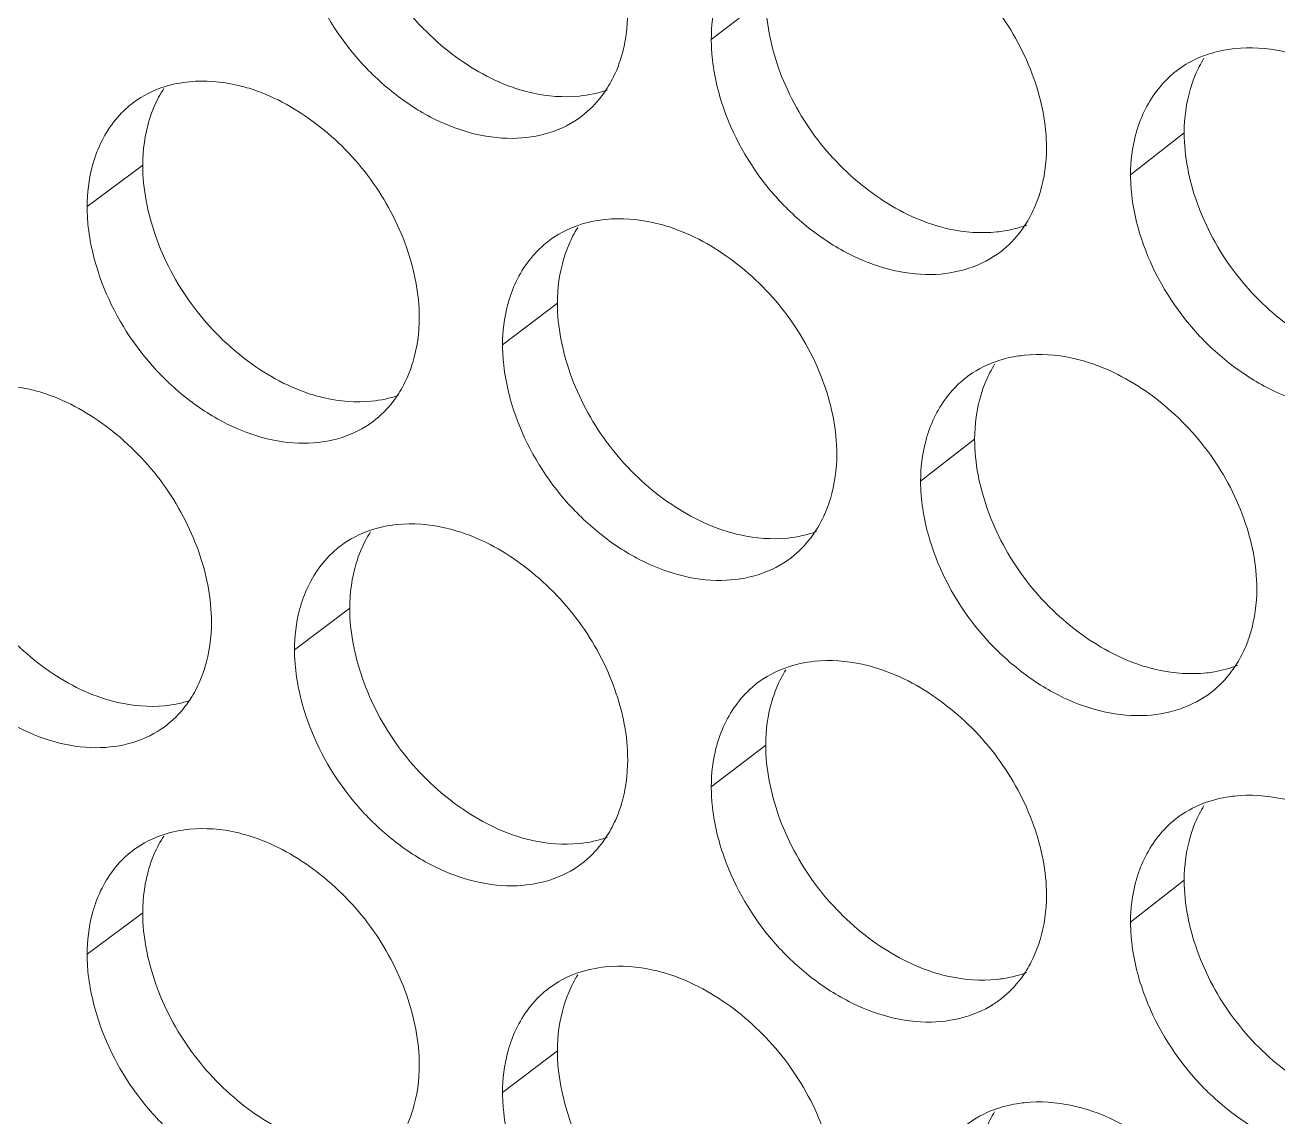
# Model space of a CAD drawing. Header units: millimetres. Extents: x 1177 to 4147, y 93 to 2194.
# Drawn here: x 2665.3 to 2678.5, y 958.67 to 970.17 of the extents above; entities that cross this region are included whole.
import ezdxf

# ---------------------------------------------------------------- set-up
doc = ezdxf.new("R2010")
doc.units = ezdxf.units.MM
doc.header["$LTSCALE"] = 0.1
doc.layers.get('0').update_dxf_attribs({"lineweight": 13})
doc.layers.add('标注', color=251, linetype='Continuous', lineweight=9)

# ---------------------------------------------------------------- blocks, each defined once
blk = doc.blocks.new('02')
at = {"layer": '标注'}
for p, q in [((4587.849, 977.64), (4587.03, 977.012)), ((4594.147, 975.608), (4593.34, 974.976)), ((4578.474, 975.118), (4577.637, 974.496)), ((4578.474, 975.118), (4577.637, 974.496)), ((4584.714, 973.042), (4583.889, 972.416)), ((4584.714, 973.042), (4583.889, 972.416)), ((4590.993, 970.995), (4590.18, 970.365)), ((4590.993, 970.995), (4590.18, 970.365)), ((4581.589, 968.451), (4580.758, 967.827)), ((4587.849, 966.39), (4587.03, 965.762)), ((4594.147, 964.358), (4593.34, 963.726)), ((4578.474, 963.868), (4577.637, 963.246)), ((4584.714, 961.792), (4583.889, 961.166))]:
    blk.add_line(p, q, dxfattribs=at)
for centre, radius, start, end in [((4596.041, 975.753), 1.872, 148.5566, 157.3156), ((4590.188, 975.233), 1.864, 328.2673, 337.1333), ((4592.88, 971.145), 1.864, 148.3086, 157.2163), ((4592.88, 971.145), 1.864, 148.3086, 157.2163), ((4593.347, 968.603), 1.872, 328.517, 337.2337), ((4593.347, 968.603), 1.872, 328.517, 337.2337), ((4596.041, 964.503), 1.872, 148.5566, 157.3156), ((4590.188, 963.983), 1.864, 328.2673, 337.1333), ((4592.88, 959.895), 1.864, 148.3086, 157.2163)]:
    blk.add_arc(centre, radius, start, end, dxfattribs=at)
for points, knots in [([(4581.589, 979.701), (4581.589, 979.343), (4581.74, 978.598), (4582.276, 977.587), (4583.078, 976.765), (4583.744, 976.389), (4584.088, 976.275)], [0, 0, 0, 0, 0.240129, 0.498159, 0.757326, 1, 1, 1, 1]), ([(4592.075, 975.381), (4592.075, 975.739), (4591.921, 976.483), (4591.378, 977.491), (4590.566, 978.307), (4589.896, 978.68), (4589.549, 978.792)], [0, 0, 0, 0, 0.239541, 0.497113, 0.75647, 1, 1, 1, 1]), ([(4580.951, 978.019), (4581.113, 977.559), (4581.493, 976.905), (4582.193, 976.227), (4582.945, 975.718), (4583.801, 975.464), (4584.598, 975.579), (4584.937, 975.749), (4585.081, 975.859)], [0, 0, 0, 0, 0.27664, 0.415747, 0.549878, 0.789826, 0.897663, 1, 1, 1, 1]), ([(4587.163, 977.795), (4587.141, 977.735), (4587.062, 977.481), (4587.03, 977.213), (4587.03, 977.012)], [0, 0, 0, 0, 0.24094, 1, 1, 1, 1]), ([(4587.849, 977.64), (4587.849, 977.282), (4588.001, 976.537), (4588.541, 975.528), (4589.349, 974.71), (4590.018, 974.337), (4590.364, 974.226)], [0, 0, 0, 0, 0.239843, 0.497577, 0.756777, 1, 1, 1, 1]), ([(4585.601, 976.542), (4585.629, 976.609), (4585.731, 976.891), (4585.772, 977.194), (4585.772, 977.422)], [0, 0, 0, 0, 0.239896, 1, 1, 1, 1]), ([(4587.03, 977.012), (4587.03, 976.925), (4587.048, 976.566), (4587.132, 976.212), (4587.224, 975.955)], [0, 0, 0, 0, 0.240277, 1, 1, 1, 1]), ([(4595.875, 976.768), (4595.793, 976.794), (4595.477, 976.878), (4595.144, 976.901), (4594.905, 976.875)], [0, 0, 0, 0, 0.26212, 1, 1, 1, 1]), ([(4594.905, 976.875), (4594.864, 976.871), (4594.706, 976.849), (4594.55, 976.808), (4594.439, 976.766)], [0, 0, 0, 0, 0.255282, 1, 1, 1, 1]), ([(4594.02, 976.531), (4593.959, 976.483), (4593.724, 976.268), (4593.557, 975.986), (4593.475, 975.761)], [0, 0, 0, 0, 0.245125, 1, 1, 1, 1]), ([(4580.133, 976.258), (4580.053, 976.285), (4579.743, 976.372), (4579.414, 976.399), (4579.178, 976.376)], [0, 0, 0, 0, 0.262749, 1, 1, 1, 1]), ([(4580.133, 976.258), (4580.053, 976.285), (4579.743, 976.372), (4579.414, 976.399), (4579.178, 976.376)], [0, 0, 0, 0, 0.262749, 1, 1, 1, 1]), ([(4594.314, 976.475), (4594.286, 976.41), (4594.187, 976.131), (4594.147, 975.833), (4594.147, 975.608)], [0, 0, 0, 0, 0.240343, 1, 1, 1, 1]), ([(4582.635, 972.829), (4582.635, 973.188), (4582.483, 973.933), (4581.945, 974.944), (4581.142, 975.765), (4580.477, 976.143), (4580.133, 976.258)], [0, 0, 0, 0, 0.239971, 0.497989, 0.757297, 1, 1, 1, 1]), ([(4582.635, 972.829), (4582.635, 973.188), (4582.483, 973.933), (4581.945, 974.944), (4581.142, 975.765), (4580.477, 976.143), (4580.133, 976.258)], [0, 0, 0, 0, 0.239971, 0.497989, 0.757297, 1, 1, 1, 1]), ([(4584.088, 976.275), (4584.169, 976.249), (4584.479, 976.162), (4584.808, 976.137), (4585.044, 976.161)], [0, 0, 0, 0, 0.262419, 1, 1, 1, 1]), ([(4585.081, 975.859), (4585.194, 975.945), (4585.329, 976.083), (4585.438, 976.24), (4585.463, 976.281)], [0, 0, 0, 0, 0.745944, 1, 1, 1, 1]), ([(4578.336, 976.065), (4578.272, 976.017), (4578.026, 975.801), (4577.853, 975.508), (4577.768, 975.277)], [0, 0, 0, 0, 0.244355, 1, 1, 1, 1]), ([(4578.336, 976.065), (4578.272, 976.017), (4578.026, 975.801), (4577.853, 975.508), (4577.768, 975.277)], [0, 0, 0, 0, 0.244355, 1, 1, 1, 1]), ([(4578.647, 976.005), (4578.618, 975.938), (4578.515, 975.654), (4578.474, 975.348), (4578.474, 975.118)], [0, 0, 0, 0, 0.239472, 1, 1, 1, 1]), ([(4578.647, 976.005), (4578.618, 975.938), (4578.515, 975.654), (4578.474, 975.348), (4578.474, 975.118)], [0, 0, 0, 0, 0.239472, 1, 1, 1, 1]), ([(4587.224, 975.955), (4587.388, 975.493), (4587.772, 974.839), (4588.48, 974.163), (4589.24, 973.658), (4590.104, 973.412), (4590.906, 973.536), (4591.247, 973.711), (4591.391, 973.823)], [0, 0, 0, 0, 0.27593, 0.414836, 0.548888, 0.789102, 0.897272, 1, 1, 1, 1]), ([(4593.475, 975.761), (4593.452, 975.701), (4593.372, 975.447), (4593.34, 975.178), (4593.34, 974.976)], [0, 0, 0, 0, 0.241152, 1, 1, 1, 1]), ([(4594.147, 975.608), (4594.147, 975.25), (4594.3, 974.506), (4594.844, 973.499), (4595.657, 972.685), (4596.33, 972.316), (4596.677, 972.206)], [0, 0, 0, 0, 0.239562, 0.497002, 0.756233, 1, 1, 1, 1]), ([(4591.906, 974.509), (4591.934, 974.575), (4592.034, 974.855), (4592.075, 975.155), (4592.075, 975.381)], [0, 0, 0, 0, 0.240243, 1, 1, 1, 1]), ([(4577.768, 975.277), (4577.747, 975.217), (4577.668, 974.964), (4577.637, 974.697), (4577.637, 974.496)], [0, 0, 0, 0, 0.240623, 1, 1, 1, 1]), ([(4577.768, 975.277), (4577.747, 975.217), (4577.668, 974.964), (4577.637, 974.697), (4577.637, 974.496)], [0, 0, 0, 0, 0.240623, 1, 1, 1, 1]), ([(4578.474, 975.118), (4578.474, 974.759), (4578.624, 974.015), (4579.159, 973.002), (4579.958, 972.179), (4580.622, 971.8), (4580.965, 971.686)], [0, 0, 0, 0, 0.240273, 0.498452, 0.757602, 1, 1, 1, 1]), ([(4578.474, 975.118), (4578.474, 974.759), (4578.624, 974.015), (4579.159, 973.002), (4579.958, 972.179), (4580.622, 971.8), (4580.965, 971.686)], [0, 0, 0, 0, 0.240273, 0.498452, 0.757602, 1, 1, 1, 1]), ([(4593.34, 974.976), (4593.34, 974.89), (4593.358, 974.531), (4593.443, 974.177), (4593.535, 973.92)], [0, 0, 0, 0, 0.240369, 1, 1, 1, 1]), ([(4577.637, 974.496), (4577.637, 974.409), (4577.655, 974.05), (4577.739, 973.695), (4577.829, 973.437)], [0, 0, 0, 0, 0.240141, 1, 1, 1, 1]), ([(4577.637, 974.496), (4577.637, 974.409), (4577.655, 974.05), (4577.739, 973.695), (4577.829, 973.437)], [0, 0, 0, 0, 0.240141, 1, 1, 1, 1]), ([(4586.401, 974.19), (4586.32, 974.216), (4586.008, 974.302), (4585.677, 974.328), (4585.44, 974.304)], [0, 0, 0, 0, 0.262494, 1, 1, 1, 1]), ([(4586.401, 974.19), (4586.32, 974.216), (4586.008, 974.302), (4585.677, 974.328), (4585.44, 974.304)], [0, 0, 0, 0, 0.262494, 1, 1, 1, 1]), ([(4591.391, 973.823), (4591.504, 973.911), (4591.64, 974.052), (4591.748, 974.211), (4591.774, 974.253)], [0, 0, 0, 0, 0.746016, 1, 1, 1, 1]), ([(4588.919, 970.773), (4588.919, 971.131), (4588.766, 971.876), (4588.224, 972.885), (4587.415, 973.703), (4586.746, 974.077), (4586.401, 974.19)], [0, 0, 0, 0, 0.239683, 0.497404, 0.756744, 1, 1, 1, 1]), ([(4588.919, 970.773), (4588.919, 971.131), (4588.766, 971.876), (4588.224, 972.885), (4587.415, 973.703), (4586.746, 974.077), (4586.401, 974.19)], [0, 0, 0, 0, 0.239683, 0.497404, 0.756744, 1, 1, 1, 1]), ([(4590.364, 974.226), (4590.444, 974.2), (4590.757, 974.115), (4591.088, 974.091), (4591.326, 974.116)], [0, 0, 0, 0, 0.262169, 1, 1, 1, 1]), ([(4591.326, 974.116), (4591.365, 974.12), (4591.518, 974.14), (4591.669, 974.179), (4591.777, 974.219)], [0, 0, 0, 0, 0.255066, 1, 1, 1, 1]), ([(4584.581, 973.979), (4584.518, 973.931), (4584.276, 973.716), (4584.106, 973.427), (4584.022, 973.198)], [0, 0, 0, 0, 0.244673, 1, 1, 1, 1]), ([(4584.581, 973.979), (4584.518, 973.931), (4584.276, 973.716), (4584.106, 973.427), (4584.022, 973.198)], [0, 0, 0, 0, 0.244673, 1, 1, 1, 1]), ([(4584.885, 973.921), (4584.857, 973.855), (4584.755, 973.573), (4584.714, 973.27), (4584.714, 973.042)], [0, 0, 0, 0, 0.239824, 1, 1, 1, 1]), ([(4584.885, 973.921), (4584.857, 973.855), (4584.755, 973.573), (4584.714, 973.27), (4584.714, 973.042)], [0, 0, 0, 0, 0.239824, 1, 1, 1, 1]), ([(4593.535, 973.92), (4593.701, 973.458), (4594.09, 972.803), (4594.805, 972.129), (4595.574, 971.628), (4596.447, 971.389), (4597.254, 971.523), (4597.596, 971.703), (4597.74, 971.818)], [0, 0, 0, 0, 0.275228, 0.413938, 0.547913, 0.788391, 0.896887, 1, 1, 1, 1]), ([(4577.829, 973.437), (4577.99, 972.977), (4578.368, 972.324), (4579.064, 971.645), (4579.812, 971.134), (4580.663, 970.876), (4581.458, 970.987), (4581.797, 971.155), (4581.94, 971.263)], [0, 0, 0, 0, 0.276999, 0.416207, 0.550378, 0.790192, 0.897861, 1, 1, 1, 1]), ([(4577.829, 973.437), (4577.99, 972.977), (4578.368, 972.324), (4579.064, 971.645), (4579.812, 971.134), (4580.663, 970.876), (4581.458, 970.987), (4581.797, 971.155), (4581.94, 971.263)], [0, 0, 0, 0, 0.276999, 0.416207, 0.550378, 0.790192, 0.897861, 1, 1, 1, 1]), ([(4584.022, 973.198), (4584, 973.138), (4583.921, 972.885), (4583.889, 972.617), (4583.889, 972.416)], [0, 0, 0, 0, 0.240834, 1, 1, 1, 1]), ([(4584.022, 973.198), (4584, 973.138), (4583.921, 972.885), (4583.889, 972.617), (4583.889, 972.416)], [0, 0, 0, 0, 0.240834, 1, 1, 1, 1]), ([(4584.714, 973.042), (4584.714, 972.684), (4584.866, 971.939), (4585.404, 970.929), (4586.209, 970.109), (4586.876, 969.734), (4587.221, 969.622)], [0, 0, 0, 0, 0.239985, 0.497867, 0.757051, 1, 1, 1, 1]), ([(4584.714, 973.042), (4584.714, 972.684), (4584.866, 971.939), (4585.404, 970.929), (4586.209, 970.109), (4586.876, 969.734), (4587.221, 969.622)], [0, 0, 0, 0, 0.239985, 0.497867, 0.757051, 1, 1, 1, 1]), ([(4582.462, 971.945), (4582.491, 972.012), (4582.594, 972.295), (4582.635, 972.6), (4582.635, 972.829)], [0, 0, 0, 0, 0.23972, 1, 1, 1, 1]), ([(4582.462, 971.945), (4582.491, 972.012), (4582.594, 972.295), (4582.635, 972.6), (4582.635, 972.829)], [0, 0, 0, 0, 0.23972, 1, 1, 1, 1]), ([(4583.889, 972.416), (4583.889, 972.329), (4583.907, 971.97), (4583.991, 971.616), (4584.082, 971.358)], [0, 0, 0, 0, 0.240231, 1, 1, 1, 1]), ([(4583.889, 972.416), (4583.889, 972.329), (4583.907, 971.97), (4583.991, 971.616), (4584.082, 971.358)], [0, 0, 0, 0, 0.240231, 1, 1, 1, 1]), ([(4591.74, 972.26), (4591.701, 972.256), (4591.549, 972.236), (4591.398, 972.197), (4591.291, 972.158)], [0, 0, 0, 0, 0.255136, 1, 1, 1, 1]), ([(4591.74, 972.26), (4591.701, 972.256), (4591.549, 972.236), (4591.398, 972.197), (4591.291, 972.158)], [0, 0, 0, 0, 0.255136, 1, 1, 1, 1]), ([(4592.707, 972.151), (4592.626, 972.177), (4592.311, 972.262), (4591.979, 972.286), (4591.74, 972.26)], [0, 0, 0, 0, 0.262243, 1, 1, 1, 1]), ([(4592.707, 972.151), (4592.626, 972.177), (4592.311, 972.262), (4591.979, 972.286), (4591.74, 972.26)], [0, 0, 0, 0, 0.262243, 1, 1, 1, 1]), ([(4595.24, 968.746), (4595.24, 969.104), (4595.086, 969.848), (4594.541, 970.855), (4593.727, 971.67), (4593.054, 972.04), (4592.707, 972.151)], [0, 0, 0, 0, 0.239401, 0.496825, 0.756197, 1, 1, 1, 1]), ([(4595.24, 968.746), (4595.24, 969.104), (4595.086, 969.848), (4594.541, 970.855), (4593.727, 971.67), (4593.054, 972.04), (4592.707, 972.151)], [0, 0, 0, 0, 0.239401, 0.496825, 0.756197, 1, 1, 1, 1]), ([(4577.014, 971.678), (4576.934, 971.705), (4576.625, 971.793), (4576.297, 971.821), (4576.062, 971.799)], [0, 0, 0, 0, 0.262879, 1, 1, 1, 1]), ([(4590.864, 971.923), (4590.802, 971.875), (4590.565, 971.66), (4590.397, 971.375), (4590.314, 971.15)], [0, 0, 0, 0, 0.244977, 1, 1, 1, 1]), ([(4590.864, 971.923), (4590.802, 971.875), (4590.565, 971.66), (4590.397, 971.375), (4590.314, 971.15)], [0, 0, 0, 0, 0.244977, 1, 1, 1, 1]), ([(4591.161, 971.867), (4591.134, 971.801), (4591.033, 971.521), (4590.993, 971.221), (4590.993, 970.995)], [0, 0, 0, 0, 0.240171, 1, 1, 1, 1]), ([(4591.161, 971.867), (4591.134, 971.801), (4591.033, 971.521), (4590.993, 971.221), (4590.993, 970.995)], [0, 0, 0, 0, 0.240171, 1, 1, 1, 1]), ([(4579.508, 968.243), (4579.508, 968.602), (4579.357, 969.347), (4578.821, 970.359), (4578.02, 971.183), (4577.357, 971.563), (4577.014, 971.678)], [0, 0, 0, 0, 0.240116, 0.498284, 0.757575, 1, 1, 1, 1]), ([(4580.965, 971.686), (4581.045, 971.659), (4581.355, 971.572), (4581.682, 971.546), (4581.918, 971.569)], [0, 0, 0, 0, 0.262546, 1, 1, 1, 1]), ([(4580.965, 971.686), (4581.045, 971.659), (4581.355, 971.572), (4581.682, 971.546), (4581.918, 971.569)], [0, 0, 0, 0, 0.262546, 1, 1, 1, 1]), ([(4581.94, 971.263), (4582.053, 971.348), (4582.189, 971.485), (4582.297, 971.64), (4582.323, 971.681)], [0, 0, 0, 0, 0.745908, 1, 1, 1, 1]), ([(4581.94, 971.263), (4582.053, 971.348), (4582.189, 971.485), (4582.297, 971.64), (4582.323, 971.681)], [0, 0, 0, 0, 0.745908, 1, 1, 1, 1]), ([(4584.082, 971.358), (4584.245, 970.897), (4584.628, 970.244), (4585.332, 969.566), (4586.088, 969.059), (4586.948, 968.809), (4587.747, 968.929), (4588.087, 969.102), (4588.231, 969.212)], [0, 0, 0, 0, 0.276284, 0.41529, 0.549381, 0.789463, 0.897466, 1, 1, 1, 1]), ([(4584.082, 971.358), (4584.245, 970.897), (4584.628, 970.244), (4585.332, 969.566), (4586.088, 969.059), (4586.948, 968.809), (4587.747, 968.929), (4588.087, 969.102), (4588.231, 969.212)], [0, 0, 0, 0, 0.276284, 0.41529, 0.549381, 0.789463, 0.897466, 1, 1, 1, 1]), ([(4590.314, 971.15), (4590.292, 971.089), (4590.212, 970.835), (4590.18, 970.567), (4590.18, 970.365)], [0, 0, 0, 0, 0.241046, 1, 1, 1, 1]), ([(4590.314, 971.15), (4590.292, 971.089), (4590.212, 970.835), (4590.18, 970.567), (4590.18, 970.365)], [0, 0, 0, 0, 0.241046, 1, 1, 1, 1]), ([(4590.993, 970.995), (4590.993, 970.637), (4591.146, 969.893), (4591.688, 968.885), (4592.498, 968.069), (4593.169, 967.698), (4593.516, 967.587)], [0, 0, 0, 0, 0.239702, 0.497289, 0.756504, 1, 1, 1, 1]), ([(4590.993, 970.995), (4590.993, 970.637), (4591.146, 969.893), (4591.688, 968.885), (4592.498, 968.069), (4593.169, 967.698), (4593.516, 967.587)], [0, 0, 0, 0, 0.239702, 0.497289, 0.756504, 1, 1, 1, 1]), ([(4588.748, 969.897), (4588.776, 969.963), (4588.878, 970.244), (4588.919, 970.546), (4588.919, 970.773)], [0, 0, 0, 0, 0.24007, 1, 1, 1, 1]), ([(4588.748, 969.897), (4588.776, 969.963), (4588.878, 970.244), (4588.919, 970.546), (4588.919, 970.773)], [0, 0, 0, 0, 0.24007, 1, 1, 1, 1]), ([(4575.368, 970.542), (4575.368, 970.183), (4575.518, 969.438), (4576.051, 968.425), (4576.847, 967.6), (4577.509, 967.219), (4577.852, 967.104)], [0, 0, 0, 0, 0.240418, 0.498747, 0.75788, 1, 1, 1, 1]), ([(4590.18, 970.365), (4590.18, 970.279), (4590.198, 969.92), (4590.283, 969.566), (4590.375, 969.309)], [0, 0, 0, 0, 0.240323, 1, 1, 1, 1]), ([(4590.18, 970.365), (4590.18, 970.279), (4590.198, 969.92), (4590.283, 969.566), (4590.375, 969.309)], [0, 0, 0, 0, 0.240323, 1, 1, 1, 1]), ([(4583.262, 969.595), (4583.181, 969.622), (4582.87, 969.709), (4582.541, 969.735), (4582.304, 969.711)], [0, 0, 0, 0, 0.262621, 1, 1, 1, 1]), ([(4585.772, 966.172), (4585.772, 966.531), (4585.62, 967.275), (4585.08, 968.285), (4584.274, 969.105), (4583.607, 969.482), (4583.262, 969.595)], [0, 0, 0, 0, 0.239826, 0.497695, 0.75702, 1, 1, 1, 1]), ([(4587.221, 969.622), (4587.302, 969.595), (4587.613, 969.51), (4587.943, 969.485), (4588.18, 969.509)], [0, 0, 0, 0, 0.262294, 1, 1, 1, 1]), ([(4587.221, 969.622), (4587.302, 969.595), (4587.613, 969.51), (4587.943, 969.485), (4588.18, 969.509)], [0, 0, 0, 0, 0.262294, 1, 1, 1, 1]), ([(4588.231, 969.212), (4588.344, 969.299), (4588.48, 969.439), (4588.588, 969.597), (4588.614, 969.638)], [0, 0, 0, 0, 0.74598, 1, 1, 1, 1]), ([(4588.231, 969.212), (4588.344, 969.299), (4588.48, 969.439), (4588.588, 969.597), (4588.614, 969.638)], [0, 0, 0, 0, 0.74598, 1, 1, 1, 1]), ([(4581.453, 969.393), (4581.39, 969.345), (4581.146, 969.13), (4580.974, 968.839), (4580.89, 968.609)], [0, 0, 0, 0, 0.244516, 1, 1, 1, 1]), ([(4581.761, 969.334), (4581.733, 969.268), (4581.63, 968.985), (4581.589, 968.68), (4581.589, 968.451)], [0, 0, 0, 0, 0.239648, 1, 1, 1, 1]), ([(4590.375, 969.309), (4590.539, 968.847), (4590.926, 968.192), (4591.638, 967.518), (4592.403, 967.014), (4593.271, 966.772), (4594.075, 966.901), (4594.417, 967.079), (4594.561, 967.192)], [0, 0, 0, 0, 0.275578, 0.414386, 0.548399, 0.788745, 0.897079, 1, 1, 1, 1]), ([(4590.375, 969.309), (4590.539, 968.847), (4590.926, 968.192), (4591.638, 967.518), (4592.403, 967.014), (4593.271, 966.772), (4594.075, 966.901), (4594.417, 967.079), (4594.561, 967.192)], [0, 0, 0, 0, 0.275578, 0.414386, 0.548399, 0.788745, 0.897079, 1, 1, 1, 1]), ([(4574.717, 968.863), (4574.878, 968.403), (4575.253, 967.751), (4575.946, 967.07), (4576.689, 966.557), (4577.536, 966.296), (4578.328, 966.402), (4578.666, 966.567), (4578.809, 966.674)], [0, 0, 0, 0, 0.277359, 0.41667, 0.550882, 0.790562, 0.898061, 1, 1, 1, 1]), ([(4580.89, 968.609), (4580.868, 968.549), (4580.789, 968.296), (4580.758, 968.028), (4580.758, 967.827)], [0, 0, 0, 0, 0.240728, 1, 1, 1, 1]), ([(4595.073, 967.878), (4595.1, 967.944), (4595.2, 968.223), (4595.24, 968.522), (4595.24, 968.746)], [0, 0, 0, 0, 0.240415, 1, 1, 1, 1]), ([(4595.073, 967.878), (4595.1, 967.944), (4595.2, 968.223), (4595.24, 968.522), (4595.24, 968.746)], [0, 0, 0, 0, 0.240415, 1, 1, 1, 1]), ([(4581.589, 968.451), (4581.589, 968.093), (4581.74, 967.348), (4582.276, 966.337), (4583.078, 965.515), (4583.744, 965.139), (4584.088, 965.025)], [0, 0, 0, 0, 0.240129, 0.498159, 0.757326, 1, 1, 1, 1]), ([(4579.334, 967.356), (4579.363, 967.422), (4579.467, 967.707), (4579.508, 968.013), (4579.508, 968.243)], [0, 0, 0, 0, 0.239544, 1, 1, 1, 1]), ([(4580.758, 967.827), (4580.758, 967.741), (4580.776, 967.381), (4580.86, 967.027), (4580.951, 966.769)], [0, 0, 0, 0, 0.240186, 1, 1, 1, 1]), ([(4589.549, 967.542), (4589.468, 967.568), (4589.155, 967.653), (4588.824, 967.678), (4588.585, 967.653)], [0, 0, 0, 0, 0.262368, 1, 1, 1, 1]), ([(4592.075, 964.131), (4592.075, 964.489), (4591.921, 965.233), (4591.378, 966.241), (4590.566, 967.057), (4589.896, 967.43), (4589.549, 967.542)], [0, 0, 0, 0, 0.239541, 0.497113, 0.75647, 1, 1, 1, 1]), ([(4593.516, 967.587), (4593.597, 967.561), (4593.911, 967.477), (4594.242, 967.454), (4594.481, 967.479)], [0, 0, 0, 0, 0.262046, 1, 1, 1, 1]), ([(4593.516, 967.587), (4593.597, 967.561), (4593.911, 967.477), (4594.242, 967.454), (4594.481, 967.479)], [0, 0, 0, 0, 0.262046, 1, 1, 1, 1]), ([(4594.481, 967.479), (4594.521, 967.483), (4594.68, 967.505), (4594.837, 967.547), (4594.948, 967.589)], [0, 0, 0, 0, 0.25521, 1, 1, 1, 1]), ([(4594.481, 967.479), (4594.521, 967.483), (4594.68, 967.505), (4594.837, 967.547), (4594.948, 967.589)], [0, 0, 0, 0, 0.25521, 1, 1, 1, 1]), ([(4594.561, 967.192), (4594.674, 967.281), (4594.81, 967.423), (4594.917, 967.583), (4594.943, 967.625)], [0, 0, 0, 0, 0.746051, 1, 1, 1, 1]), ([(4594.561, 967.192), (4594.674, 967.281), (4594.81, 967.423), (4594.917, 967.583), (4594.943, 967.625)], [0, 0, 0, 0, 0.746051, 1, 1, 1, 1]), ([(4587.717, 967.322), (4587.655, 967.274), (4587.416, 967.059), (4587.247, 966.773), (4587.163, 966.545)], [0, 0, 0, 0, 0.244827, 1, 1, 1, 1]), ([(4588.018, 967.265), (4587.99, 967.199), (4587.889, 966.918), (4587.849, 966.617), (4587.849, 966.39)], [0, 0, 0, 0, 0.239998, 1, 1, 1, 1]), ([(4577.852, 967.104), (4577.931, 967.077), (4578.24, 966.989), (4578.567, 966.962), (4578.802, 966.985)], [0, 0, 0, 0, 0.262674, 1, 1, 1, 1]), ([(4578.809, 966.674), (4578.922, 966.759), (4579.058, 966.894), (4579.166, 967.048), (4579.192, 967.089)], [0, 0, 0, 0, 0.74587, 1, 1, 1, 1]), ([(4580.951, 966.769), (4581.113, 966.309), (4581.493, 965.655), (4582.193, 964.977), (4582.945, 964.468), (4583.801, 964.214), (4584.598, 964.329), (4584.937, 964.499), (4585.081, 964.609)], [0, 0, 0, 0, 0.27664, 0.415747, 0.549878, 0.789826, 0.897663, 1, 1, 1, 1]), ([(4587.163, 966.545), (4587.141, 966.485), (4587.062, 966.231), (4587.03, 965.963), (4587.03, 965.762)], [0, 0, 0, 0, 0.24094, 1, 1, 1, 1]), ([(4587.849, 966.39), (4587.849, 966.032), (4588.001, 965.287), (4588.541, 964.278), (4589.349, 963.46), (4590.018, 963.087), (4590.364, 962.976)], [0, 0, 0, 0, 0.239843, 0.497577, 0.756777, 1, 1, 1, 1]), ([(4585.601, 965.292), (4585.629, 965.359), (4585.731, 965.641), (4585.772, 965.944), (4585.772, 966.172)], [0, 0, 0, 0, 0.239896, 1, 1, 1, 1]), ([(4587.03, 965.762), (4587.03, 965.675), (4587.048, 965.316), (4587.132, 964.962), (4587.224, 964.705)], [0, 0, 0, 0, 0.240277, 1, 1, 1, 1]), ([(4594.905, 965.625), (4594.864, 965.621), (4594.706, 965.599), (4594.55, 965.558), (4594.439, 965.516)], [0, 0, 0, 0, 0.255282, 1, 1, 1, 1]), ([(4595.875, 965.518), (4595.793, 965.544), (4595.477, 965.628), (4595.144, 965.651), (4594.905, 965.625)], [0, 0, 0, 0, 0.26212, 1, 1, 1, 1]), ([(4594.02, 965.281), (4593.959, 965.233), (4593.724, 965.018), (4593.557, 964.736), (4593.475, 964.511)], [0, 0, 0, 0, 0.245125, 1, 1, 1, 1]), ([(4594.314, 965.225), (4594.286, 965.16), (4594.187, 964.881), (4594.147, 964.583), (4594.147, 964.358)], [0, 0, 0, 0, 0.240343, 1, 1, 1, 1]), ([(4580.133, 965.008), (4580.053, 965.035), (4579.743, 965.122), (4579.414, 965.149), (4579.178, 965.126)], [0, 0, 0, 0, 0.262749, 1, 1, 1, 1]), ([(4582.635, 961.579), (4582.635, 961.938), (4582.483, 962.683), (4581.945, 963.694), (4581.142, 964.515), (4580.477, 964.893), (4580.133, 965.008)], [0, 0, 0, 0, 0.239971, 0.497989, 0.757297, 1, 1, 1, 1]), ([(4584.088, 965.025), (4584.169, 964.999), (4584.479, 964.912), (4584.808, 964.887), (4585.044, 964.911)], [0, 0, 0, 0, 0.262419, 1, 1, 1, 1]), ([(4585.081, 964.609), (4585.194, 964.695), (4585.329, 964.833), (4585.438, 964.99), (4585.463, 965.031)], [0, 0, 0, 0, 0.745944, 1, 1, 1, 1]), ([(4578.336, 964.815), (4578.272, 964.767), (4578.026, 964.551), (4577.853, 964.258), (4577.768, 964.027)], [0, 0, 0, 0, 0.244355, 1, 1, 1, 1]), ([(4578.647, 964.755), (4578.618, 964.688), (4578.515, 964.404), (4578.474, 964.098), (4578.474, 963.868)], [0, 0, 0, 0, 0.239472, 1, 1, 1, 1]), ([(4587.224, 964.705), (4587.388, 964.243), (4587.772, 963.589), (4588.48, 962.913), (4589.24, 962.408), (4590.104, 962.162), (4590.906, 962.286), (4591.247, 962.461), (4591.391, 962.573)], [0, 0, 0, 0, 0.27593, 0.414836, 0.548888, 0.789102, 0.897272, 1, 1, 1, 1]), ([(4593.475, 964.511), (4593.452, 964.451), (4593.372, 964.197), (4593.34, 963.928), (4593.34, 963.726)], [0, 0, 0, 0, 0.241152, 1, 1, 1, 1]), ([(4594.147, 964.358), (4594.147, 964), (4594.3, 963.256), (4594.844, 962.249), (4595.657, 961.435), (4596.33, 961.066), (4596.677, 960.956)], [0, 0, 0, 0, 0.239562, 0.497002, 0.756233, 1, 1, 1, 1]), ([(4591.906, 963.259), (4591.934, 963.325), (4592.034, 963.605), (4592.075, 963.905), (4592.075, 964.131)], [0, 0, 0, 0, 0.240243, 1, 1, 1, 1]), ([(4577.768, 964.027), (4577.747, 963.967), (4577.668, 963.714), (4577.637, 963.447), (4577.637, 963.246)], [0, 0, 0, 0, 0.240623, 1, 1, 1, 1]), ([(4578.474, 963.868), (4578.474, 963.509), (4578.624, 962.765), (4579.159, 961.752), (4579.958, 960.929), (4580.622, 960.55), (4580.965, 960.436)], [0, 0, 0, 0, 0.240273, 0.498452, 0.757602, 1, 1, 1, 1]), ([(4593.34, 963.726), (4593.34, 963.64), (4593.358, 963.281), (4593.443, 962.927), (4593.535, 962.67)], [0, 0, 0, 0, 0.240369, 1, 1, 1, 1]), ([(4577.637, 963.246), (4577.637, 963.159), (4577.655, 962.8), (4577.739, 962.445), (4577.829, 962.187)], [0, 0, 0, 0, 0.240141, 1, 1, 1, 1]), ([(4586.401, 962.94), (4586.32, 962.966), (4586.008, 963.052), (4585.677, 963.078), (4585.44, 963.054)], [0, 0, 0, 0, 0.262494, 1, 1, 1, 1]), ([(4588.919, 959.523), (4588.919, 959.881), (4588.766, 960.626), (4588.224, 961.635), (4587.415, 962.453), (4586.746, 962.827), (4586.401, 962.94)], [0, 0, 0, 0, 0.239683, 0.497404, 0.756744, 1, 1, 1, 1]), ([(4590.364, 962.976), (4590.444, 962.95), (4590.757, 962.865), (4591.088, 962.841), (4591.326, 962.866)], [0, 0, 0, 0, 0.262169, 1, 1, 1, 1]), ([(4591.326, 962.866), (4591.365, 962.87), (4591.518, 962.89), (4591.669, 962.929), (4591.777, 962.969)], [0, 0, 0, 0, 0.255066, 1, 1, 1, 1]), ([(4591.391, 962.573), (4591.504, 962.661), (4591.64, 962.802), (4591.748, 962.961), (4591.774, 963.003)], [0, 0, 0, 0, 0.746016, 1, 1, 1, 1]), ([(4584.581, 962.729), (4584.518, 962.681), (4584.276, 962.466), (4584.106, 962.177), (4584.022, 961.948)], [0, 0, 0, 0, 0.244673, 1, 1, 1, 1]), ([(4584.885, 962.671), (4584.857, 962.605), (4584.755, 962.323), (4584.714, 962.02), (4584.714, 961.792)], [0, 0, 0, 0, 0.239824, 1, 1, 1, 1]), ([(4593.535, 962.67), (4593.701, 962.208), (4594.09, 961.553), (4594.805, 960.879), (4595.574, 960.378), (4596.447, 960.139), (4597.254, 960.273), (4597.596, 960.453), (4597.74, 960.568)], [0, 0, 0, 0, 0.275228, 0.413938, 0.547913, 0.788391, 0.896887, 1, 1, 1, 1]), ([(4577.829, 962.187), (4577.99, 961.727), (4578.368, 961.074), (4579.064, 960.395), (4579.812, 959.884), (4580.663, 959.626), (4581.458, 959.737), (4581.797, 959.905), (4581.94, 960.013)], [0, 0, 0, 0, 0.276999, 0.416207, 0.550378, 0.790192, 0.897861, 1, 1, 1, 1]), ([(4584.022, 961.948), (4584, 961.888), (4583.921, 961.635), (4583.889, 961.367), (4583.889, 961.166)], [0, 0, 0, 0, 0.240834, 1, 1, 1, 1]), ([(4584.714, 961.792), (4584.714, 961.434), (4584.866, 960.689), (4585.404, 959.679), (4586.209, 958.859), (4586.876, 958.484), (4587.221, 958.372)], [0, 0, 0, 0, 0.239985, 0.497867, 0.757051, 1, 1, 1, 1]), ([(4582.462, 960.695), (4582.491, 960.762), (4582.594, 961.045), (4582.635, 961.35), (4582.635, 961.579)], [0, 0, 0, 0, 0.23972, 1, 1, 1, 1]), ([(4583.889, 961.166), (4583.889, 961.079), (4583.907, 960.72), (4583.991, 960.366), (4584.082, 960.108)], [0, 0, 0, 0, 0.240231, 1, 1, 1, 1]), ([(4591.74, 961.01), (4591.701, 961.006), (4591.549, 960.986), (4591.398, 960.947), (4591.291, 960.908)], [0, 0, 0, 0, 0.255136, 1, 1, 1, 1]), ([(4592.707, 960.901), (4592.626, 960.927), (4592.311, 961.012), (4591.979, 961.036), (4591.74, 961.01)], [0, 0, 0, 0, 0.262243, 1, 1, 1, 1]), ([(4595.24, 957.496), (4595.24, 957.854), (4595.086, 958.598), (4594.541, 959.605), (4593.727, 960.42), (4593.054, 960.79), (4592.707, 960.901)], [0, 0, 0, 0, 0.239401, 0.496825, 0.756197, 1, 1, 1, 1])]:
    blk.add_open_spline(points, degree=3, knots=knots, dxfattribs=at)
for points in [[(4594.439, 976.766), (4594.289, 976.709), (4594.146, 976.629), (4594.02, 976.531)], [(4585.463, 976.281), (4585.516, 976.364), (4585.562, 976.452), (4585.601, 976.542)], [(4579.178, 976.376), (4579.048, 976.364), (4578.918, 976.338), (4578.794, 976.298)], [(4579.178, 976.376), (4579.048, 976.364), (4578.918, 976.338), (4578.794, 976.298)], [(4578.794, 976.298), (4578.631, 976.246), (4578.473, 976.167), (4578.336, 976.065)], [(4578.794, 976.298), (4578.631, 976.246), (4578.473, 976.167), (4578.336, 976.065)], [(4578.789, 976.273), (4578.734, 976.188), (4578.687, 976.098), (4578.647, 976.005)], [(4578.789, 976.273), (4578.734, 976.188), (4578.687, 976.098), (4578.647, 976.005)], [(4585.044, 976.161), (4585.186, 976.175), (4585.328, 976.205), (4585.462, 976.251)], [(4585.44, 974.304), (4585.298, 974.289), (4585.158, 974.26), (4585.023, 974.214)], [(4585.44, 974.304), (4585.298, 974.289), (4585.158, 974.26), (4585.023, 974.214)], [(4585.023, 974.214), (4584.865, 974.159), (4584.713, 974.08), (4584.581, 973.979)], [(4585.023, 974.214), (4584.865, 974.159), (4584.713, 974.08), (4584.581, 973.979)], [(4585.022, 974.184), (4584.969, 974.101), (4584.923, 974.012), (4584.885, 973.921)], [(4585.022, 974.184), (4584.969, 974.101), (4584.923, 974.012), (4584.885, 973.921)], [(4591.291, 972.158), (4591.138, 972.102), (4590.992, 972.022), (4590.864, 971.923)], [(4591.291, 972.158), (4591.138, 972.102), (4590.992, 972.022), (4590.864, 971.923)], [(4582.323, 971.681), (4582.377, 971.765), (4582.423, 971.854), (4582.462, 971.945)], [(4582.323, 971.681), (4582.377, 971.765), (4582.423, 971.854), (4582.462, 971.945)], [(4581.918, 971.569), (4582.054, 971.583), (4582.19, 971.61), (4582.32, 971.654)], [(4581.918, 971.569), (4582.054, 971.583), (4582.19, 971.61), (4582.32, 971.654)], [(4588.614, 969.638), (4588.665, 969.72), (4588.71, 969.807), (4588.748, 969.897)], [(4588.614, 969.638), (4588.665, 969.72), (4588.71, 969.807), (4588.748, 969.897)], [(4581.904, 969.627), (4581.743, 969.574), (4581.588, 969.495), (4581.453, 969.393)], [(4581.901, 969.6), (4581.847, 969.516), (4581.8, 969.427), (4581.761, 969.334)], [(4582.304, 969.711), (4582.168, 969.698), (4582.033, 969.67), (4581.904, 969.627)], [(4588.18, 969.509), (4588.328, 969.524), (4588.475, 969.556), (4588.615, 969.606)], [(4588.18, 969.509), (4588.328, 969.524), (4588.475, 969.556), (4588.615, 969.606)], [(4588.585, 967.653), (4588.438, 967.638), (4588.292, 967.607), (4588.152, 967.557)], [(4588.152, 967.557), (4587.997, 967.502), (4587.848, 967.423), (4587.717, 967.322)], [(4588.153, 967.526), (4588.101, 967.443), (4588.056, 967.355), (4588.018, 967.265)], [(4579.192, 967.089), (4579.247, 967.173), (4579.294, 967.263), (4579.334, 967.356)], [(4578.802, 966.985), (4578.932, 966.998), (4579.063, 967.023), (4579.187, 967.064)], [(4594.439, 965.516), (4594.289, 965.459), (4594.146, 965.379), (4594.02, 965.281)], [(4585.463, 965.031), (4585.516, 965.114), (4585.562, 965.202), (4585.601, 965.292)], [(4578.794, 965.048), (4578.631, 964.996), (4578.473, 964.917), (4578.336, 964.815)], [(4578.789, 965.023), (4578.734, 964.938), (4578.687, 964.848), (4578.647, 964.755)], [(4579.178, 965.126), (4579.048, 965.114), (4578.918, 965.088), (4578.794, 965.048)], [(4585.044, 964.911), (4585.186, 964.925), (4585.328, 964.955), (4585.462, 965.001)], [(4585.023, 962.964), (4584.865, 962.909), (4584.713, 962.83), (4584.581, 962.729)], [(4585.022, 962.934), (4584.969, 962.851), (4584.923, 962.762), (4584.885, 962.671)], [(4585.44, 963.054), (4585.298, 963.039), (4585.158, 963.01), (4585.023, 962.964)], [(4591.291, 960.908), (4591.138, 960.852), (4590.992, 960.772), (4590.864, 960.673)]]:
    blk.add_open_spline(points, degree=3, dxfattribs=at)

msp = doc.modelspace()

# ---------------------------------------------------------------- block references
at = {"xscale": 0.7, "yscale": 0.7, "zscale": 0.7}
msp.add_blockref('02', (-538.391, 286.112), dxfattribs=at)

doc.saveas('drawing.dxf')
